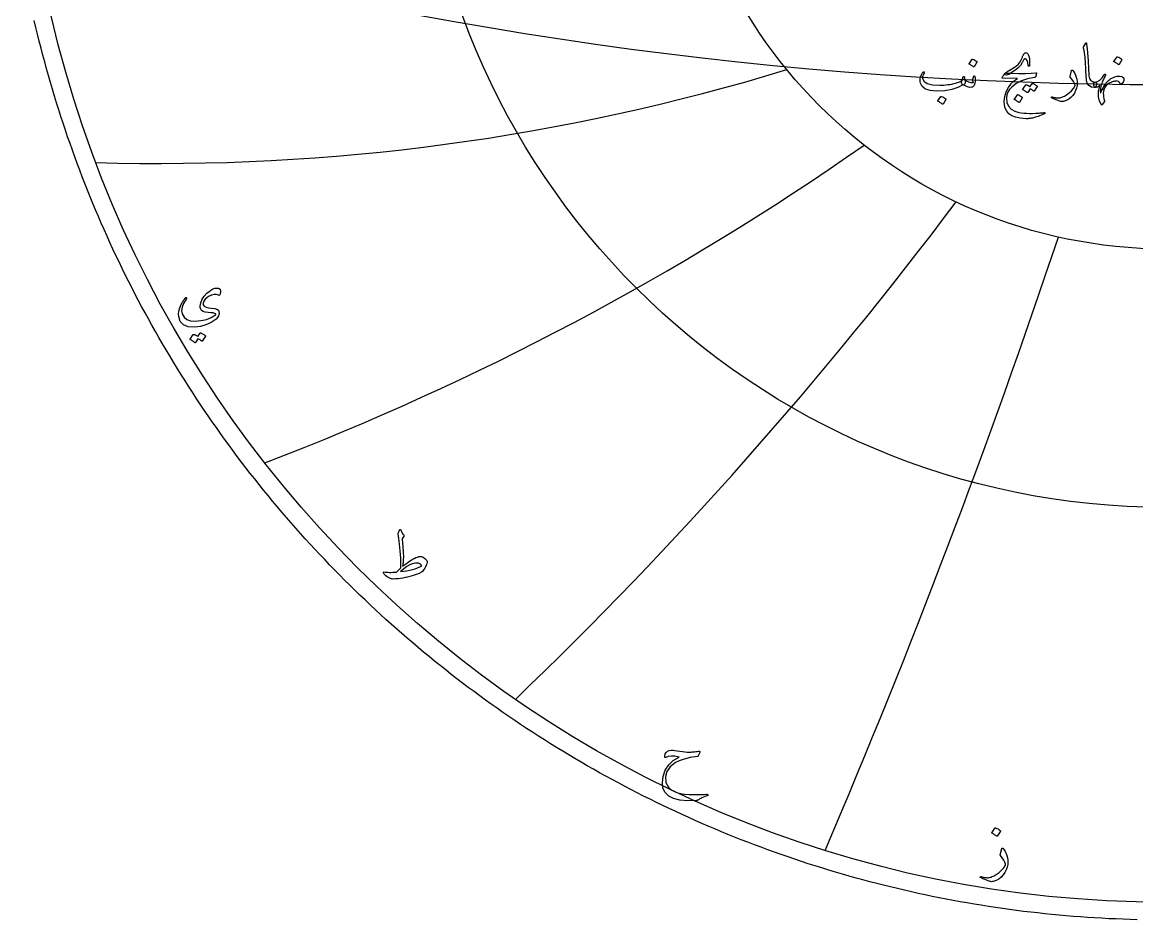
# Model space of a CAD drawing. Header units: millimetres. Extents: x -137 to 137, y -137 to 141.
# Drawn here: x -135 to -3.4, y -137.1 to -31.1 of the extents above; entities that cross this region are included whole.
import ezdxf

# ---------------------------------------------------------------- set-up
doc = ezdxf.new("R2010")
doc.units = ezdxf.units.MM
for name, color, linetype in [('CUT_OUTER', 1, 'Continuous'), ('ENGRAVE', 7, 'Continuous'), ('ENGRAVE_FINE', 8, 'Continuous'), ('TEXT', 5, 'Continuous')]:
    doc.layers.add(name, color=color, linetype=linetype)

msp = doc.modelspace()

# ---------------------------------------------------------------- linework, layer by layer
at = {"layer": 'CUT_OUTER'}
msp.add_lwpolyline([(-3.3646, -137.0587), (-4.2055, -137.0355), (-5.0463, -137.0071), (-5.8868, -136.9736), (-6.7272, -136.9349), (-7.5673, -136.891), (-8.4071, -136.842), (-9.2466, -136.7878), (-10.0857, -136.7285), (-10.9245, -136.6641), (-11.7628, -136.5945), (-12.6007, -136.5197), (-13.4381, -136.4398), (-14.2751, -136.3548), (-15.1115, -136.2646), (-15.9473, -136.1694), (-16.7825, -136.0689), (-17.6171, -135.9634), (-18.451, -135.8528), (-19.2842, -135.737), (-20.1167, -135.6161), (-20.9485, -135.4901), (-21.7795, -135.359), (-22.6096, -135.2228), (-23.4389, -135.0816), (-24.2673, -134.9352), (-25.0948, -134.7838), (-25.9213, -134.6272), (-26.7469, -134.4657), (-27.5714, -134.299), (-28.395, -134.1273), (-29.2174, -133.9506), (-30.0388, -133.7688), (-30.859, -133.5819), (-31.6781, -133.3901), (-32.4959, -133.1932), (-33.3126, -132.9913), (-34.128, -132.7844), (-34.9421, -132.5725), (-35.7549, -132.3556), (-36.5663, -132.1337), (-37.3764, -131.9068), (-38.185, -131.675), (-38.9923, -131.4382), (-39.798, -131.1965), (-40.6023, -130.9499), (-41.405, -130.6983), (-42.2062, -130.4417), (-43.0058, -130.1803), (-43.8037, -129.914), (-44.6, -129.6428), (-45.3947, -129.3667), (-46.1876, -129.0857), (-46.9788, -128.7999), (-47.7682, -128.5092), (-48.5558, -128.2137), (-49.3416, -127.9133), (-50.1255, -127.6082), (-50.9076, -127.2982), (-51.6877, -126.9834), (-52.4659, -126.6639), (-53.2421, -126.3396), (-54.0163, -126.0105), (-54.7885, -125.6767), (-55.5586, -125.3382), (-56.3266, -124.9949), (-57.0925, -124.6469), (-57.8562, -124.2943), (-58.6178, -123.9369), (-59.3772, -123.5749), (-60.1343, -123.2083), (-60.8891, -122.837), (-61.6417, -122.4611), (-62.392, -122.0805), (-63.1399, -121.6954), (-63.8854, -121.3057), (-64.6285, -120.9114), (-65.3692, -120.5126), (-66.1074, -120.1092), (-66.8431, -119.7013), (-67.5763, -119.2889), (-68.307, -118.872), (-69.0351, -118.4507), (-69.7606, -118.0249), (-70.4835, -117.5946), (-71.2037, -117.1599), (-71.9212, -116.7208), (-72.6361, -116.2773), (-73.3482, -115.8294), (-74.0575, -115.3772), (-74.7641, -114.9206), (-75.4678, -114.4597), (-76.1687, -113.9945), (-76.8667, -113.525), (-77.5618, -113.0512), (-78.254, -112.5732), (-78.9433, -112.0909), (-79.6296, -111.6044), (-80.3129, -111.1137), (-80.9932, -110.6188), (-81.6704, -110.1198), (-82.3445, -109.6166), (-83.0156, -109.1092), (-83.6835, -108.5978), (-84.3483, -108.0823), (-85.0098, -107.5627), (-85.6682, -107.0391), (-86.3234, -106.5114), (-86.9753, -105.9797), (-87.624, -105.4441), (-88.2693, -104.9044), (-88.9113, -104.3608), (-89.55, -103.8133), (-90.1853, -103.2619), (-90.8172, -102.7066), (-91.4457, -102.1474), (-92.0707, -101.5844), (-92.6923, -101.0176), (-93.3104, -100.4469), (-93.925, -99.8725), (-94.536, -99.2943), (-95.1435, -98.7123), (-95.7474, -98.1267), (-96.3477, -97.5374), (-96.9443, -96.9443), (-97.5374, -96.3477), (-98.1267, -95.7474), (-98.7123, -95.1435), (-99.2943, -94.536), (-99.8725, -93.925), (-100.4469, -93.3104), (-101.0176, -92.6923), (-101.5844, -92.0707), (-102.1474, -91.4457), (-102.7066, -90.8172), (-103.2619, -90.1853), (-103.8133, -89.55), (-104.3608, -88.9113), (-104.9044, -88.2693), (-105.4441, -87.624), (-105.9797, -86.9753), (-106.5114, -86.3234), (-107.0391, -85.6682), (-107.5627, -85.0098), (-108.0823, -84.3483), (-108.5978, -83.6835), (-109.1092, -83.0156), (-109.6166, -82.3445), (-110.1198, -81.6704), (-110.6188, -80.9932), (-111.1137, -80.3129), (-111.6044, -79.6296), (-112.0909, -78.9433), (-112.5732, -78.254), (-113.0512, -77.5618), (-113.525, -76.8667), (-113.9945, -76.1687), (-114.4597, -75.4678), (-114.9206, -74.7641), (-115.3772, -74.0575), (-115.8294, -73.3482), (-116.2773, -72.6361), (-116.7208, -71.9212), (-117.1599, -71.2037), (-117.5946, -70.4835), (-118.0249, -69.7606), (-118.4507, -69.0351), (-118.872, -68.307), (-119.2889, -67.5763), (-119.7013, -66.8431), (-120.1092, -66.1074), (-120.5126, -65.3692), (-120.9114, -64.6285), (-121.3057, -63.8854), (-121.6954, -63.1399), (-122.0805, -62.392), (-122.4611, -61.6417), (-122.837, -60.8891), (-123.2083, -60.1343), (-123.5749, -59.3772), (-123.9369, -58.6178), (-124.2943, -57.8562), (-124.6469, -57.0925), (-124.9949, -56.3266), (-125.3382, -55.5586), (-125.6767, -54.7885), (-126.0105, -54.0163), (-126.3396, -53.2421), (-126.6639, -52.4659), (-126.9834, -51.6877), (-127.2982, -50.9076), (-127.6082, -50.1255), (-127.9133, -49.3416), (-128.2137, -48.5558), (-128.5092, -47.7682), (-128.7999, -46.9788), (-129.0857, -46.1876), (-129.3667, -45.3947), (-129.6428, -44.6), (-129.914, -43.8037), (-130.1803, -43.0058), (-130.4417, -42.2062), (-130.6983, -41.405), (-130.9499, -40.6023), (-131.1965, -39.798), (-131.4382, -38.9923), (-131.675, -38.185), (-131.9068, -37.3764), (-132.1337, -36.5663), (-132.3556, -35.7549), (-132.5725, -34.9421), (-132.7844, -34.128), (-132.9913, -33.3126), (-133.1932, -32.4959), (-133.3901, -31.6781), (-133.5819, -30.859)], dxfattribs=at)
at = {"layer": 'ENGRAVE'}
for radius in [135, 88.3696, 57.8458]:
    msp.add_circle((0, 0), radius, dxfattribs=at)
for centre, radius, start, end in [((-118.9058, 205.9509), 253.6997, 268.326557, 286.997773), ((-223.7767, 223.7767), 328.5745, 290.933186, 304.936598), ((-410.5356, 237.0228), 482.2121, 313.797605, 323.133213), ((-915.0263, 245.1806), 951.4178, 336.8493829, 341.5171869)]:
    msp.add_arc(centre, radius, start, end, dxfattribs=at)
at = {"layer": 'ENGRAVE_FINE'}
msp.add_arc((0, 439.6644), 478.0886, 253.772587, 286.227413, dxfattribs=at)
at = {"layer": 'TEXT'}
for points in [[(-9.4536, -33.5548), (-9.4396, -33.533), (-9.4264, -33.5185), (-9.4142, -33.5112), (-9.4028, -33.5112), (-9.3856, -33.5208), (-9.3702, -33.5494), (-9.3566, -33.597), (-9.3448, -33.6637), (-9.2849, -34.2058), (-9.2359, -34.707), (-9.1978, -35.1674), (-9.1706, -35.5871), (-9.1531, -35.9459), (-9.137, -36.2675), (-9.1223, -36.5519), (-9.1089, -36.7992), (-9.0973, -37.0092), (-9.088, -37.182), (-9.081, -37.3176), (-9.0762, -37.4161), (-9.0118, -37.7109), (-8.8694, -37.9278), (-8.6489, -38.0666), (-8.3504, -38.1274), (-8.2674, -38.1492), (-8.2143, -38.2), (-8.1912, -38.2798), (-8.198, -38.3887), (-8.232, -38.5601), (-8.2688, -38.6826), (-8.3082, -38.7561), (-8.3504, -38.7806), (-8.7705, -38.7253), (-9.0798, -38.5592), (-9.2785, -38.2825), (-9.3665, -37.8951), (-9.3804, -37.7098), (-9.3928, -37.5241), (-9.404, -37.3378), (-9.4137, -37.1512), (-9.4226, -36.964), (-9.4309, -36.7765), (-9.4389, -36.5884), (-9.4464, -36.4), (-9.46, -36.0405), (-9.479, -35.7168), (-9.5035, -35.429), (-9.5335, -35.177), (-9.5689, -34.935), (-9.6097, -34.6771), (-9.6559, -34.4033), (-9.7077, -34.1137), (-9.7145, -34.0615), (-9.7131, -34.0139), (-9.7036, -33.9708), (-9.6859, -33.9322)], [(-22.8738, -35.4346), (-22.8647, -35.4256), (-22.852, -35.4201), (-22.8357, -35.4183), (-22.8157, -35.4201), (-22.6746, -35.4773), (-22.5417, -35.5471), (-22.417, -35.6297), (-22.3004, -35.725), (-22.2891, -35.7395), (-22.2841, -35.754), (-22.2854, -35.7685), (-22.2931, -35.783), (-22.6343, -36.3346), (-22.647, -36.3478), (-22.6633, -36.351), (-22.6833, -36.3442), (-22.7069, -36.3274), (-22.7273, -36.3129), (-22.7595, -36.2911), (-22.8035, -36.2621), (-22.8593, -36.2258), (-22.9278, -36.1822), (-23.0099, -36.1314), (-23.1056, -36.0733), (-23.2149, -36.008), (-23.2294, -35.9971), (-23.2367, -35.9862), (-23.2367, -35.9754), (-23.2294, -35.9645)], [(-19.0851, -37.2129), (-19.042, -37.1623), (-18.9925, -37.1122), (-18.9367, -37.0625), (-18.8746, -37.0133), (-18.8061, -36.964), (-18.7312, -36.9144), (-18.6501, -36.8642), (-18.5625, -36.8137), (-18.1742, -36.5841), (-17.8585, -36.3818), (-17.6153, -36.2067), (-17.4448, -36.0588), (-17.3128, -35.9132), (-17.1998, -35.7594), (-17.1059, -35.5975), (-17.031, -35.4274), (-16.9986, -35.3423), (-16.9666, -35.2613), (-16.9351, -35.1845), (-16.904, -35.1117), (-16.8739, -35.0438), (-16.8451, -34.9819), (-16.8176, -34.9259), (-16.7915, -34.8758), (-16.7339, -34.79), (-16.67, -34.7288), (-16.5996, -34.692), (-16.523, -34.6798), (-16.4481, -34.692), (-16.376, -34.7288), (-16.3066, -34.79), (-16.2399, -34.8758), (-16.1569, -35.0717), (-16.1038, -35.3548), (-16.0807, -35.725), (-16.0875, -36.1822), (-16.092, -36.2235), (-16.1056, -36.253), (-16.1283, -36.2707), (-16.1601, -36.2766), (-16.1927, -36.2702), (-16.2181, -36.2512), (-16.2363, -36.2194), (-16.2472, -36.175), (-16.303, -35.8257), (-16.3833, -35.5762), (-16.4881, -35.4265), (-16.6173, -35.3766), (-16.6505, -35.3825), (-16.6845, -35.4002), (-16.7194, -35.4296), (-16.7552, -35.4709), (-16.7711, -35.4956), (-16.7897, -35.5263), (-16.811, -35.5628), (-16.8351, -35.6052), (-16.8618, -35.6535), (-16.8913, -35.7077), (-16.9235, -35.7678), (-16.9585, -35.8338), (-17.1662, -36.1741), (-17.4484, -36.4907), (-17.8049, -36.7837), (-18.2359, -37.0532), (-18.2404, -37.0559), (-18.254, -37.0641), (-18.2767, -37.0777), (-18.3085, -37.0967), (-18.3493, -37.1212), (-18.3992, -37.1512), (-18.4582, -37.1866), (-18.5262, -37.2274), (-18.67, -37.2918), (-18.8111, -37.3108), (-18.9494, -37.2845), (-19.0851, -37.2129)], [(-5.7593, -35.1661), (-5.7502, -35.157), (-5.7375, -35.1516), (-5.7212, -35.1498), (-5.7012, -35.1516), (-5.5601, -35.2087), (-5.4272, -35.2786), (-5.3025, -35.3611), (-5.1859, -35.4564), (-5.1745, -35.4709), (-5.1696, -35.4854), (-5.1709, -35.5), (-5.1786, -35.5145), (-5.5198, -36.0661), (-5.5325, -36.0792), (-5.5488, -36.0824), (-5.5688, -36.0756), (-5.5923, -36.0588), (-5.6128, -36.0443), (-5.645, -36.0225), (-5.689, -35.9935), (-5.7448, -35.9572), (-5.8133, -35.9137), (-5.8954, -35.8629), (-5.9911, -35.8048), (-6.1004, -35.7395), (-6.1149, -35.7286), (-6.1222, -35.7177), (-6.1222, -35.7068), (-6.1149, -35.6959)], [(-11.123, -36.7556), (-11.1189, -36.7424), (-11.1139, -36.732), (-11.108, -36.7243), (-11.1012, -36.7193), (-11.0808, -36.7175), (-11.0558, -36.7266), (-11.0264, -36.7465), (-10.9923, -36.7774), (-10.8599, -36.9348), (-10.7456, -37.1167), (-10.6494, -37.3231), (-10.5714, -37.554), (-10.5106, -37.8026), (-10.4734, -38.0475), (-10.4598, -38.2889), (-10.4698, -38.5266), (-10.5342, -38.8396), (-10.6403, -39.1399), (-10.7882, -39.4275), (-10.9778, -39.7024), (-11.2046, -39.9514), (-11.4641, -40.1542), (-11.7563, -40.3107), (-12.081, -40.4209), (-12.1681, -40.4395), (-12.2552, -40.4445), (-12.3423, -40.4359), (-12.4294, -40.4137), (-12.6302, -40.3436), (-12.8114, -40.2785), (-12.9731, -40.2184), (-13.1153, -40.1633), (-13.2376, -40.1131), (-13.3394, -40.068), (-13.4208, -40.0279), (-13.4819, -39.9927), (-13.4946, -39.9818), (-13.5036, -39.9709), (-13.5091, -39.96), (-13.5109, -39.9492), (-13.5095, -39.9351), (-13.5054, -39.9219), (-13.4986, -39.9097), (-13.4891, -39.8983), (-13.4769, -39.8897), (-13.4619, -39.8856), (-13.4442, -39.8861), (-13.4238, -39.8911), (-13.2995, -39.9244), (-13.1806, -39.9519), (-13.0672, -39.9734), (-12.9593, -39.9891), (-12.8558, -39.9988), (-12.756, -40.0027), (-12.6599, -40.0006), (-12.5673, -39.9927), (-12.475, -39.978), (-12.3795, -39.9555), (-12.2809, -39.9253), (-12.179, -39.8875), (-12.074, -39.8414), (-11.9658, -39.7868), (-11.8545, -39.7235), (-11.7399, -39.6516), (-11.4183, -39.4202), (-11.1429, -39.1689), (-10.9139, -38.8976), (-10.731, -38.6064), (-10.7193, -38.5828), (-10.7129, -38.5556), (-10.712, -38.5248), (-10.7165, -38.4903), (-10.7927, -38.2866), (-10.9125, -38.0602), (-11.0758, -37.8112), (-11.2827, -37.5395), (-11.2917, -37.5222), (-11.2972, -37.5068), (-11.299, -37.4932), (-11.2972, -37.4814)], [(-23.7883, -37.8225), (-23.7813, -37.8262), (-23.7747, -37.8298), (-23.7686, -37.8334), (-23.7629, -37.8371), (-23.7572, -37.8411), (-23.7511, -37.8461), (-23.7445, -37.852), (-23.7375, -37.8588), (-23.679, -37.9278), (-23.6558, -38.0258), (-23.6681, -38.1528), (-23.7157, -38.3088), (-23.7597, -38.4036), (-23.8046, -38.4631), (-23.8505, -38.4871), (-23.8972, -38.4758), (-23.9208, -38.4644), (-23.9407, -38.4594), (-23.9571, -38.4608), (-23.9698, -38.4685), (-24.5649, -38.7942), (-25.2762, -39.0237), (-26.1036, -39.1571), (-27.0472, -39.1943), (-27.8102, -39.129), (-28.3863, -38.9548), (-28.7755, -38.6717), (-28.9778, -38.2798), (-29.0091, -38.0947), (-29.0159, -37.9096), (-28.9982, -37.7246), (-28.956, -37.5395), (-28.8984, -37.3757), (-28.8272, -37.2256), (-28.7424, -37.089), (-28.644, -36.9661), (-28.6254, -36.9507), (-28.6058, -36.9407), (-28.5854, -36.9361), (-28.5641, -36.9371), (-28.5442, -36.9457), (-28.5278, -36.957), (-28.5151, -36.9711), (-28.506, -36.9879), (-28.502, -37.0042), (-28.5042, -37.0242), (-28.5129, -37.0477), (-28.5278, -37.075), (-28.6331, -37.2292), (-28.702, -37.3798), (-28.7347, -37.5268), (-28.731, -37.6701), (-28.5587, -38.0294), (-28.1577, -38.2871), (-27.528, -38.4431), (-26.6698, -38.4975), (-26.4341, -38.4939), (-26.1989, -38.483), (-25.9641, -38.4649), (-25.7298, -38.4395), (-25.4974, -38.4068), (-25.268, -38.3669), (-25.0419, -38.3197), (-24.819, -38.2653), (-24.6026, -38.2036), (-24.4252, -38.1419), (-24.2868, -38.0802), (-24.1875, -38.0185), (-24.1492, -37.9858), (-24.114, -37.9459), (-24.082, -37.8987), (-24.0532, -37.8443), (-24.0262, -37.7835), (-23.9997, -37.7173), (-23.9736, -37.6456), (-23.948, -37.5685), (-23.938, -37.5449), (-23.9226, -37.525), (-23.9017, -37.5086), (-23.8754, -37.4959), (-23.8473, -37.4891), (-23.821, -37.4905), (-23.7965, -37.5), (-23.7738, -37.5177), (-23.7556, -37.5422), (-23.7448, -37.5721), (-23.7411, -37.6075), (-23.7448, -37.6483)], [(-24.006, -38.4032), (-24.085, -38.3283), (-24.1258, -38.2344), (-24.1285, -38.1215), (-24.0931, -37.9895), (-24.0165, -37.8711), (-23.9462, -37.7989), (-23.8822, -37.7731), (-23.8246, -37.7935), (-23.5524, -37.9736), (-23.2802, -38.1002), (-23.0081, -38.1732), (-22.7359, -38.1927), (-22.7264, -38.1909), (-22.7196, -38.1854), (-22.7155, -38.1764), (-22.7141, -38.1637), (-22.7209, -38.1396), (-22.7413, -38.1038), (-22.7754, -38.0562), (-22.823, -37.9967), (-22.8321, -37.9786), (-22.8375, -37.9604), (-22.8393, -37.9423), (-22.8375, -37.9242), (-22.6633, -37.4233), (-22.6551, -37.4043), (-22.6452, -37.3907), (-22.6334, -37.3825), (-22.6198, -37.3798), (-22.6061, -37.3821), (-22.5944, -37.3889), (-22.5844, -37.4002), (-22.5762, -37.4161), (-22.5218, -37.5789), (-22.4891, -37.7409), (-22.4782, -37.9019), (-22.4891, -38.0621), (-22.5245, -38.2612), (-22.5726, -38.4231), (-22.6334, -38.5479), (-22.7069, -38.6354), (-22.7627, -38.6835), (-22.8139, -38.7189), (-22.8606, -38.7416), (-22.9028, -38.7516), (-23.146, -38.757), (-23.4109, -38.7008), (-23.6976, -38.5828), (-24.006, -38.4032)], [(-18.3012, -37.0895), (-17.3699, -37.1221), (-16.5647, -37.1258), (-15.8856, -37.1004), (-15.3327, -37.0459), (-15.3157, -37.0439), (-15.3009, -37.045), (-15.2884, -37.0493), (-15.2782, -37.0568), (-15.2707, -37.067), (-15.2664, -37.0795), (-15.2653, -37.0942), (-15.2673, -37.1112), (-15.2816, -37.1775), (-15.2955, -37.2383), (-15.3088, -37.2936), (-15.3218, -37.3435), (-15.3342, -37.388), (-15.3463, -37.427), (-15.3578, -37.4605), (-15.369, -37.4887), (-15.3925, -37.5336), (-15.4198, -37.5667), (-15.4506, -37.588), (-15.4851, -37.5975), (-16.3234, -37.7495), (-17.0528, -37.9877), (-17.6734, -38.312), (-18.1851, -38.7225), (-18.4436, -39.0179), (-18.6315, -39.3304), (-18.7485, -39.6602), (-18.7948, -40.0072), (-18.7503, -40.552), (-18.5734, -40.9961), (-18.264, -41.3395), (-17.8222, -41.5822), (-17.5931, -41.6557), (-17.3413, -41.7165), (-17.0669, -41.7646), (-16.7698, -41.8), (-16.4504, -41.8231), (-16.1093, -41.8344), (-15.7464, -41.834), (-15.3617, -41.8217), (-15.2249, -41.814), (-15.0904, -41.8054), (-14.9582, -41.7959), (-14.8282, -41.7854), (-14.7014, -41.7741), (-14.5787, -41.7619), (-14.4601, -41.7487), (-14.3456, -41.7346), (-14.3106, -41.7328), (-14.2857, -41.7419), (-14.2707, -41.7619), (-14.2657, -41.7927), (-14.2684, -41.8285), (-14.2766, -41.8562), (-14.2902, -41.8757), (-14.3093, -41.8871), (-14.5143, -41.9737), (-14.7085, -42.0522), (-14.8917, -42.1225), (-15.0641, -42.1846), (-15.2252, -42.2391), (-15.3744, -42.2862), (-15.5118, -42.3262), (-15.6375, -42.3588), (-15.7557, -42.3829), (-15.8707, -42.4042), (-15.9825, -42.4228), (-16.0911, -42.4387), (-16.1971, -42.4509), (-16.3007, -42.4586), (-16.4021, -42.4618), (-16.5012, -42.4604), (-17.178, -42.4078), (-17.7423, -42.2935), (-18.1942, -42.1175), (-18.5335, -41.8798), (-18.7825, -41.5827), (-18.9562, -41.2356), (-19.0547, -40.8387), (-19.0778, -40.3919), (-19.0066, -39.8376), (-18.8365, -39.2996), (-18.5675, -38.7779), (-18.1996, -38.2725), (-18.0558, -38.1197), (-17.8929, -37.9731), (-17.711, -37.833), (-17.5101, -37.6992), (-19.2665, -37.6846), (-19.3087, -37.6665), (-19.3264, -37.6338), (-19.3196, -37.5867), (-19.2883, -37.525), (-19.2293, -37.4351), (-19.1758, -37.3544), (-19.1277, -37.2827), (-19.0851, -37.2201), (-19.0479, -37.167), (-19.0161, -37.1239), (-18.9898, -37.0908), (-18.969, -37.0677), (-18.9218, -37.0636), (-18.7948, -37.0659), (-18.5879, -37.0745), (-18.3012, -37.0895)], [(-7.1891, -38.7225), (-7.269, -38.894), (-7.327, -39.0746), (-7.3633, -39.2642), (-7.3778, -39.4629), (-7.3715, -39.6697), (-7.3452, -39.8838), (-7.2989, -40.1052), (-7.2327, -40.3338), (-7.2245, -40.3642), (-7.2218, -40.3901), (-7.2245, -40.4114), (-7.2327, -40.4282), (-7.494, -40.7983), (-7.518, -40.8251), (-7.5393, -40.8401), (-7.5579, -40.8433), (-7.5738, -40.8346), (-7.8224, -40.4087), (-7.944, -39.8856), (-7.9385, -39.2655), (-7.806, -38.5483), (-7.9326, -38.65), (-8.0655, -38.7225), (-8.2048, -38.7661), (-8.3504, -38.7806), (-8.3817, -38.7711), (-8.4103, -38.7425), (-8.4361, -38.6949), (-8.4593, -38.6282), (-8.4724, -38.588), (-8.4829, -38.5474), (-8.4906, -38.5064), (-8.4956, -38.4649), (-8.4992, -38.4234), (-8.5028, -38.3823), (-8.5065, -38.3417), (-8.5101, -38.3016), (-8.5055, -38.2281), (-8.4774, -38.1746), (-8.4257, -38.141), (-8.3504, -38.1274), (-8.0542, -38.0611), (-7.7752, -37.8987), (-7.5135, -37.6402), (-7.269, -37.2854), (-7.2358, -37.2405), (-7.2018, -37.2147), (-7.1669, -37.2079), (-7.131, -37.2201), (-7.1047, -37.2433), (-7.0911, -37.2691), (-7.0902, -37.2977), (-7.102, -37.329), (-7.1662, -37.4424), (-7.2281, -37.5576), (-7.2878, -37.6747), (-7.3452, -37.7935), (-7.4003, -37.9142), (-7.4531, -38.0367), (-7.5037, -38.1609), (-7.552, -38.2871), (-7.6591, -38.6305), (-7.719, -38.9276), (-7.7317, -39.1784), (-7.6972, -39.383), (-7.694, -39.3894), (-7.6917, -39.3939), (-7.6904, -39.3966), (-7.6899, -39.3975), (-7.6895, -39.3966), (-7.6881, -39.3939), (-7.6858, -39.3894), (-7.6827, -39.383), (-7.6384, -39.2789), (-7.5928, -39.1771), (-7.5459, -39.0775), (-7.4976, -38.9802), (-7.4475, -38.8847), (-7.3951, -38.7906), (-7.3404, -38.6978), (-7.2835, -38.6064), (-7.2422, -38.5429), (-7.2054, -38.5048), (-7.1732, -38.4921), (-7.1456, -38.5048), (-7.132, -38.532), (-7.1347, -38.5774), (-7.1537, -38.6409), (-7.1891, -38.7225)], [(-5.3601, -38.3306), (-5.454, -38.1836), (-5.576, -38.0838), (-5.7262, -38.0312), (-5.9044, -38.0258), (-6.0056, -38.0387), (-6.1058, -38.0557), (-6.2052, -38.0768), (-6.3036, -38.102), (-6.4012, -38.1321), (-6.4978, -38.1682), (-6.5935, -38.2102), (-6.6883, -38.258), (-6.8507, -38.3669), (-7.004, -38.5193), (-7.1483, -38.7153), (-7.2835, -38.9548), (-7.322, -39.0088), (-7.3579, -39.0401), (-7.391, -39.0487), (-7.4214, -39.0346), (-7.4468, -39.0065), (-7.4577, -38.9729), (-7.454, -38.9339), (-7.4359, -38.8895), (-7.4082, -38.831), (-7.3833, -38.7788), (-7.361, -38.733), (-7.3415, -38.6935), (-7.3243, -38.6599), (-7.3089, -38.6318), (-7.2953, -38.6091), (-7.2835, -38.5919), (-7.1769, -38.4313), (-7.0675, -38.2834), (-6.9555, -38.1482), (-6.8407, -38.0258), (-6.7232, -37.9155), (-6.603, -37.8171), (-6.4801, -37.7305), (-6.3544, -37.6556), (-6.0319, -37.5091), (-5.7321, -37.4324), (-5.4549, -37.4256), (-5.2004, -37.4887), (-5.092, -37.5436), (-5.0135, -37.6139), (-4.965, -37.6996), (-4.9464, -37.8008), (-4.9573, -37.9387), (-4.9972, -38.0693), (-5.0661, -38.1927), (-5.1641, -38.3088), (-5.2281, -38.3592), (-5.2821, -38.3796), (-5.3261, -38.3701), (-5.3601, -38.3306)], [(-15.7827, -38.3016), (-15.7736, -38.2925), (-15.7609, -38.2871), (-15.7446, -38.2852), (-15.7246, -38.2871), (-15.6532, -38.3138), (-15.584, -38.3433), (-15.5171, -38.3755), (-15.4524, -38.4104), (-15.3896, -38.4485), (-15.3281, -38.4903), (-15.268, -38.5356), (-15.2093, -38.5846), (-15.1979, -38.5996), (-15.1929, -38.6155), (-15.1943, -38.6323), (-15.202, -38.65), (-15.5504, -39.2016), (-15.5599, -39.2088), (-15.574, -39.2088), (-15.5926, -39.2016), (-15.6157, -39.1871), (-15.6316, -39.1737), (-15.6575, -39.1553), (-15.6933, -39.1319), (-15.7391, -39.1036), (-15.7954, -39.0698), (-15.8625, -39.0301), (-15.9405, -38.9845), (-16.0294, -38.933), (-16.3052, -39.3612), (-16.3179, -39.3744), (-16.3343, -39.3776), (-16.3542, -39.3708), (-16.3778, -39.354), (-16.3982, -39.3395), (-16.4304, -39.3177), (-16.4744, -39.2887), (-16.5302, -39.2524), (-16.5987, -39.2088), (-16.6808, -39.158), (-16.7766, -39.1), (-16.8859, -39.0346), (-16.8972, -39.0237), (-16.9022, -39.0129), (-16.9009, -39.002), (-16.8931, -38.9911), (-16.5375, -38.4612), (-16.5284, -38.4522), (-16.5157, -38.4467), (-16.4994, -38.4449), (-16.4794, -38.4467), (-16.4186, -38.4665), (-16.3597, -38.4894), (-16.3025, -38.5155), (-16.2472, -38.5447), (-16.1936, -38.5767), (-16.1419, -38.6109), (-16.092, -38.6475), (-16.044, -38.6862)], [(-26.5391, -39.8403), (-26.53, -39.8312), (-26.5173, -39.8258), (-26.501, -39.8239), (-26.481, -39.8258), (-26.34, -39.8829), (-26.2071, -39.9528), (-26.0823, -40.0353), (-25.9657, -40.1306), (-25.9544, -40.1451), (-25.9494, -40.1596), (-25.9508, -40.1742), (-25.9585, -40.1887), (-26.2996, -40.7403), (-26.3123, -40.7534), (-26.3286, -40.7566), (-26.3486, -40.7498), (-26.3722, -40.733), (-26.3926, -40.7185), (-26.4248, -40.6967), (-26.4688, -40.6677), (-26.5246, -40.6314), (-26.5931, -40.5879), (-26.6752, -40.5371), (-26.7709, -40.479), (-26.8802, -40.4137), (-26.8948, -40.4028), (-26.902, -40.3919), (-26.902, -40.381), (-26.8948, -40.3701)], [(-17.5246, -39.6298), (-17.5155, -39.6207), (-17.5028, -39.6153), (-17.4865, -39.6135), (-17.4665, -39.6153), (-17.3255, -39.6724), (-17.1925, -39.7423), (-17.0678, -39.8249), (-16.9512, -39.9201), (-16.9399, -39.9346), (-16.9349, -39.9492), (-16.9362, -39.9637), (-16.944, -39.9782), (-17.2851, -40.5298), (-17.2978, -40.543), (-17.3141, -40.5461), (-17.3341, -40.5393), (-17.3577, -40.5225), (-17.3781, -40.508), (-17.4103, -40.4862), (-17.4543, -40.4572), (-17.5101, -40.4209), (-17.5786, -40.3774), (-17.6607, -40.3266), (-17.7564, -40.2685), (-17.8657, -40.2032), (-17.8802, -40.1923), (-17.8875, -40.1814), (-17.8875, -40.1705), (-17.8802, -40.1596)], [(-111.8351, -63.3069), (-112.0858, -63.2232), (-112.3655, -63.2198), (-112.6742, -63.2968), (-113.0119, -63.454), (-113.2263, -63.604), (-113.4048, -63.7831), (-113.5476, -63.9911), (-113.6545, -64.2282), (-113.6651, -64.2756), (-113.6661, -64.325), (-113.6574, -64.3763), (-113.639, -64.4295), (-113.5161, -64.595), (-113.31, -64.7198), (-113.0206, -64.804), (-112.648, -64.8476), (-112.2803, -64.8868), (-112.0132, -64.9579), (-111.8468, -65.061), (-111.7809, -65.196), (-111.7737, -65.4785), (-111.8293, -65.7302), (-111.9479, -65.9508), (-112.1293, -66.1405), (-112.7056, -66.5339), (-113.3197, -66.8237), (-113.9714, -67.01), (-114.6609, -67.0927), (-115.4139, -67.0405), (-115.9771, -66.814), (-116.3506, -66.4134), (-116.5345, -65.8385), (-116.5451, -65.5231), (-116.4997, -65.1805), (-116.398, -64.8108), (-116.2403, -64.414), (-116.1854, -64.3037), (-116.129, -64.1973), (-116.0712, -64.0947), (-116.0119, -63.996), (-115.9507, -63.9006), (-115.8871, -63.8082), (-115.821, -63.7187), (-115.7526, -63.6321), (-115.7158, -63.5963), (-115.6829, -63.5818), (-115.6539, -63.5885), (-115.6287, -63.6166), (-115.6147, -63.6515), (-115.6113, -63.6863), (-115.6185, -63.7211), (-115.6364, -63.756), (-115.9548, -64.2689), (-116.1435, -64.7315), (-116.2026, -65.1437), (-116.1319, -65.5056), (-115.9045, -65.8869), (-115.5706, -66.156), (-115.1303, -66.3127), (-114.5835, -66.3573), (-113.8829, -66.3016), (-113.2519, -66.1579), (-112.6906, -65.9261), (-112.199, -65.6063), (-112.1695, -65.5792), (-112.1584, -65.5521), (-112.1656, -65.525), (-112.1913, -65.4979), (-112.2953, -65.4476), (-112.4758, -65.405), (-112.7327, -65.3702), (-113.0661, -65.3431), (-113.4053, -65.3015), (-113.6642, -65.2231), (-113.8427, -65.1079), (-113.9409, -64.956), (-113.9864, -64.7774), (-113.999, -64.5902), (-113.9787, -64.3942), (-113.9255, -64.1895), (-113.7527, -63.7874), (-113.5132, -63.4173), (-113.2069, -63.079), (-112.8339, -62.7727), (-112.7347, -62.7002), (-112.6384, -62.6373), (-112.545, -62.584), (-112.4545, -62.5405), (-112.3674, -62.5061), (-112.2842, -62.4805), (-112.2048, -62.4635), (-112.1293, -62.4553), (-111.8342, -62.4829), (-111.6532, -62.6121), (-111.5864, -62.8429), (-111.6339, -63.1753), (-111.6697, -63.2648), (-111.7151, -63.3166), (-111.7703, -63.3306), (-111.8351, -63.3069)], [(-114.0029, -67.774), (-113.9932, -67.7644), (-113.9797, -67.7585), (-113.9622, -67.7566), (-113.9409, -67.7585), (-113.8647, -67.7871), (-113.7909, -67.8185), (-113.7196, -67.8529), (-113.6506, -67.8902), (-113.5836, -67.9308), (-113.518, -67.9753), (-113.4539, -68.0237), (-113.3913, -68.076), (-113.3792, -68.0919), (-113.3739, -68.1089), (-113.3753, -68.1268), (-113.3835, -68.1456), (-113.7551, -68.734), (-113.7653, -68.7418), (-113.7803, -68.7418), (-113.8001, -68.734), (-113.8248, -68.7185), (-113.8418, -68.7043), (-113.8693, -68.6847), (-113.9076, -68.6598), (-113.9564, -68.6295), (-114.0164, -68.5935), (-114.088, -68.5511), (-114.1713, -68.5025), (-114.2661, -68.4476), (-114.5603, -68.9044), (-114.5739, -68.9184), (-114.5913, -68.9218), (-114.6126, -68.9145), (-114.6377, -68.8966), (-114.6595, -68.8811), (-114.6939, -68.8579), (-114.7408, -68.8269), (-114.8003, -68.7882), (-114.8734, -68.7418), (-114.9609, -68.6876), (-115.063, -68.6256), (-115.1797, -68.556), (-115.1918, -68.5444), (-115.1971, -68.5327), (-115.1956, -68.5211), (-115.1874, -68.5095), (-114.808, -67.9444), (-114.7984, -67.9347), (-114.7848, -67.9289), (-114.7674, -67.9269), (-114.7461, -67.9289), (-114.6813, -67.9499), (-114.6184, -67.9744), (-114.5574, -68.0022), (-114.4984, -68.0334), (-114.4413, -68.0675), (-114.3861, -68.104), (-114.3329, -68.143), (-114.2816, -68.1844)], [(-90.6234, -91.4098), (-90.5866, -91.3256), (-90.5537, -91.2511), (-90.5247, -91.1863), (-90.4995, -91.1311), (-90.4787, -91.0861), (-90.4627, -91.0518), (-90.4516, -91.028), (-90.4453, -91.015), (-90.4322, -90.998), (-90.4163, -90.9859), (-90.3974, -90.9787), (-90.3756, -90.9763), (-90.3577, -90.9792), (-90.3427, -90.9879), (-90.3306, -91.0024), (-90.3214, -91.0227), (-90.2808, -91.1214), (-90.244, -91.2085), (-90.2111, -91.284), (-90.1821, -91.3479), (-90.1654, -91.3759), (-90.1463, -91.4059), (-90.1247, -91.4379), (-90.1008, -91.4718), (-90.0739, -91.5076), (-90.0437, -91.5453), (-90.0101, -91.585), (-89.9731, -91.6266), (-89.9498, -91.6687), (-89.9421, -91.7098), (-89.9498, -91.75), (-89.9731, -91.7892), (-90.1202, -91.9827), (-90.14, -92.0142), (-90.1531, -92.0466), (-90.1593, -92.08), (-90.1589, -92.1143), (-90.0834, -92.9664), (-90.035, -93.6569), (-90.0137, -94.1858), (-90.0195, -94.553), (-90.0275, -94.6902), (-90.036, -94.8153), (-90.0449, -94.9283), (-90.0543, -95.0292), (-90.0643, -95.1184), (-90.0747, -95.1966), (-90.0856, -95.2636), (-90.0969, -95.3195), (-89.8654, -95.1424), (-89.6508, -94.9827), (-89.4531, -94.8405), (-89.2724, -94.7156), (-89.1091, -94.6077), (-88.9637, -94.5163), (-88.8362, -94.4413), (-88.7266, -94.3827), (-88.5316, -94.2956), (-88.3492, -94.2279), (-88.1793, -94.1795), (-88.0221, -94.1505), (-87.9389, -94.148), (-87.8518, -94.164), (-87.7608, -94.1984), (-87.666, -94.2511), (-87.4782, -94.3842), (-87.3408, -94.5124), (-87.2537, -94.6358), (-87.2169, -94.7543), (-87.2193, -94.8864), (-87.2498, -95.035), (-87.3084, -95.2), (-87.395, -95.3814), (-87.4918, -95.56), (-87.5808, -95.7085), (-87.6621, -95.8271), (-87.7356, -95.9156), (-87.8866, -96.0274), (-88.146, -96.1537), (-88.5137, -96.2945), (-88.9898, -96.4498), (-89.2552, -96.5268), (-89.525, -96.595), (-89.7991, -96.6545), (-90.0776, -96.7053), (-90.3594, -96.7479), (-90.6437, -96.7827), (-90.9304, -96.8098), (-91.2195, -96.8292), (-91.3252, -96.8079), (-91.4256, -96.7827), (-91.5207, -96.7537), (-91.6105, -96.7208), (-91.6959, -96.684), (-91.7779, -96.6434), (-91.8565, -96.5988), (-91.9318, -96.5505), (-92.0639, -96.4537), (-92.1737, -96.3569), (-92.2613, -96.2601), (-92.3266, -96.1634), (-92.3624, -96.083), (-92.3692, -96.0279), (-92.3469, -95.9979), (-92.2956, -95.993), (-92.1507, -96.0102), (-91.9947, -96.023), (-91.8275, -96.0315), (-91.6492, -96.0356), (-91.4597, -96.0354), (-91.2592, -96.0308), (-91.0475, -96.0218), (-90.8247, -96.0085), (-90.3137, -95.5053), (-90.3043, -95.303), (-90.2992, -95.0988), (-90.2985, -94.8927), (-90.3021, -94.6847), (-90.3096, -94.4742), (-90.3205, -94.2608), (-90.3347, -94.0445), (-90.3524, -93.8253), (-90.3722, -93.6083), (-90.3931, -93.3985), (-90.4148, -93.196), (-90.4376, -93.0008), (-90.4603, -92.8123), (-90.4821, -92.6301), (-90.5029, -92.4543), (-90.5227, -92.2847), (-90.5414, -92.1276), (-90.5585, -91.9895), (-90.5743, -91.8702), (-90.5885, -91.7698), (-90.6014, -91.6878), (-90.6127, -91.6237), (-90.6227, -91.5775), (-90.6311, -91.5492), (-90.6364, -91.5172), (-90.6369, -91.4834), (-90.6326, -91.4476), (-90.6234, -91.4098)], [(-88.9666, -95.033), (-89.2661, -95.1574), (-89.5995, -95.3524), (-89.9668, -95.618), (-90.3679, -95.9543), (-89.9791, -95.9062), (-89.6102, -95.8469), (-89.261, -95.7765), (-88.9318, -95.695), (-88.6228, -95.6033), (-88.3347, -95.5024), (-88.0673, -95.3923), (-87.8208, -95.273), (-87.9882, -95.0664), (-88.235, -94.9576), (-88.5611, -94.9464), (-88.9666, -95.033)], [(-55.0193, -117.2939), (-55.2052, -117.712), (-55.2221, -117.7396), (-55.2419, -117.7604), (-55.2647, -117.7744), (-55.2903, -117.7817), (-56.1492, -117.9172), (-56.8677, -118.0836), (-57.446, -118.281), (-57.8839, -118.5094), (-58.4979, -119.0102), (-58.8922, -119.5604), (-59.0669, -120.1599), (-59.0219, -120.8088), (-58.8855, -121.1601), (-58.6542, -121.4707), (-58.3281, -121.7407), (-57.9071, -121.9701), (-57.6114, -122.0726), (-57.2432, -122.1559), (-56.8024, -122.2197), (-56.289, -122.2643), (-56.0161, -122.2773), (-55.7471, -122.2855), (-55.4819, -122.2889), (-55.2206, -122.2875), (-54.9642, -122.2817), (-54.7135, -122.272), (-54.4687, -122.2584), (-54.2297, -122.241), (-54.1735, -122.2372), (-54.129, -122.241), (-54.0961, -122.2526), (-54.0748, -122.272), (-54.0632, -122.2957), (-54.0593, -122.3204), (-54.0632, -122.346), (-54.0748, -122.3726), (-54.0833, -122.3869), (-54.0932, -122.3988), (-54.1046, -122.4082), (-54.1174, -122.4152), (-54.1312, -122.4213), (-54.1455, -122.4278), (-54.1602, -122.4348), (-54.1755, -122.4423), (-54.3985, -122.5134), (-54.5955, -122.5875), (-54.7663, -122.6644), (-54.911, -122.7443), (-55.0036, -122.8018), (-55.0881, -122.8507), (-55.1643, -122.8909), (-55.2322, -122.9223), (-55.291, -122.9465), (-55.3397, -122.9649), (-55.3781, -122.9775), (-55.4064, -122.9843), (-56.4652, -123.0234), (-57.3652, -122.9475), (-58.1064, -122.7564), (-58.689, -122.4501), (-59.11, -122.0301), (-59.3587, -121.5055), (-59.4352, -120.8765), (-59.3393, -120.143), (-59.0858, -119.4041), (-58.689, -118.7746), (-58.149, -118.2544), (-57.4658, -117.8436), (-57.9497, -117.7512), (-58.3716, -117.7294), (-58.7316, -117.7783), (-59.0297, -117.8978), (-59.0558, -117.9075), (-59.08, -117.9133), (-59.1022, -117.9152), (-59.1226, -117.9133), (-59.1395, -117.907), (-59.1516, -117.8959), (-59.1589, -117.8799), (-59.1613, -117.8591), (-59.1506, -117.7628), (-59.1342, -117.6675), (-59.1119, -117.5731), (-59.0839, -117.4797), (-58.9852, -117.2983), (-58.8284, -117.1643), (-58.6135, -117.0776), (-58.3406, -117.0384), (-58.1679, -117.0399), (-57.9516, -117.0597), (-57.6918, -117.098), (-57.3884, -117.1546), (-57.0753, -117.2112), (-56.7864, -117.2494), (-56.5218, -117.2693), (-56.2813, -117.2707), (-56.1656, -117.2656), (-56.0432, -117.2581), (-55.914, -117.2482), (-55.7781, -117.2359), (-55.6353, -117.2206), (-55.4858, -117.202), (-55.3295, -117.18), (-55.1664, -117.1546), (-55.0731, -117.1517), (-55.0174, -117.1739), (-54.9995, -117.2214), (-55.0193, -117.2939)], [(-20.1471, -126.2251), (-20.1374, -126.2154), (-20.1239, -126.2096), (-20.1064, -126.2076), (-20.0852, -126.2096), (-19.9347, -126.2705), (-19.7929, -126.3451), (-19.6598, -126.4331), (-19.5355, -126.5347), (-19.5234, -126.5502), (-19.5181, -126.5657), (-19.5195, -126.5812), (-19.5277, -126.5967), (-19.8916, -127.1851), (-19.9052, -127.1991), (-19.9226, -127.2025), (-19.9439, -127.1952), (-19.969, -127.1773), (-19.9908, -127.1618), (-20.0252, -127.1386), (-20.0721, -127.1076), (-20.1316, -127.0689), (-20.2047, -127.0225), (-20.2922, -126.9683), (-20.3943, -126.9064), (-20.511, -126.8367), (-20.5264, -126.8251), (-20.5342, -126.8135), (-20.5342, -126.8018), (-20.5264, -126.7902)], [(-19.3574, -128.6328), (-19.3531, -128.6188), (-19.3477, -128.6076), (-19.3414, -128.5994), (-19.3342, -128.5941), (-19.3124, -128.5922), (-19.2858, -128.6018), (-19.2543, -128.6231), (-19.2181, -128.656), (-19.0768, -128.8239), (-18.9548, -129.018), (-18.8522, -129.2381), (-18.769, -129.4844), (-18.7042, -129.7496), (-18.6645, -130.0109), (-18.65, -130.2683), (-18.6606, -130.5218), (-18.7293, -130.8557), (-18.8426, -131.176), (-19.0003, -131.4828), (-19.2026, -131.776), (-19.4445, -132.0417), (-19.7213, -132.258), (-20.0329, -132.4249), (-20.3793, -132.5425), (-20.4722, -132.5623), (-20.5652, -132.5676), (-20.6581, -132.5585), (-20.751, -132.5347), (-20.9651, -132.46), (-21.1584, -132.3905), (-21.3309, -132.3264), (-21.4826, -132.2676), (-21.613, -132.2142), (-21.7216, -132.166), (-21.8085, -132.1232), (-21.8735, -132.0857), (-21.8871, -132.0741), (-21.8968, -132.0625), (-21.9026, -132.0509), (-21.9045, -132.0393), (-21.9031, -132.0243), (-21.8987, -132.0102), (-21.8914, -131.9972), (-21.8813, -131.9851), (-21.8682, -131.9759), (-21.8522, -131.9715), (-21.8334, -131.972), (-21.8116, -131.9773), (-21.679, -132.0129), (-21.5522, -132.0422), (-21.4313, -132.0651), (-21.3161, -132.0818), (-21.2058, -132.0922), (-21.0993, -132.0964), (-20.9968, -132.0942), (-20.8981, -132.0857), (-20.7996, -132.07), (-20.6977, -132.046), (-20.5925, -132.0139), (-20.4839, -131.9735), (-20.3718, -131.9243), (-20.2564, -131.866), (-20.1377, -131.7985), (-20.0155, -131.7218), (-19.6724, -131.4751), (-19.3787, -131.207), (-19.1343, -130.9176), (-18.9393, -130.607), (-18.9268, -130.5818), (-18.92, -130.5528), (-18.919, -130.5199), (-18.9239, -130.4831), (-19.0052, -130.2659), (-19.1329, -130.0244), (-19.3071, -129.7588), (-19.5277, -129.4689), (-19.5374, -129.4505), (-19.5432, -129.4341), (-19.5452, -129.4196), (-19.5432, -129.407)]]:
    msp.add_lwpolyline(points, close=True, dxfattribs=at)

doc.saveas('drawing.dxf')
